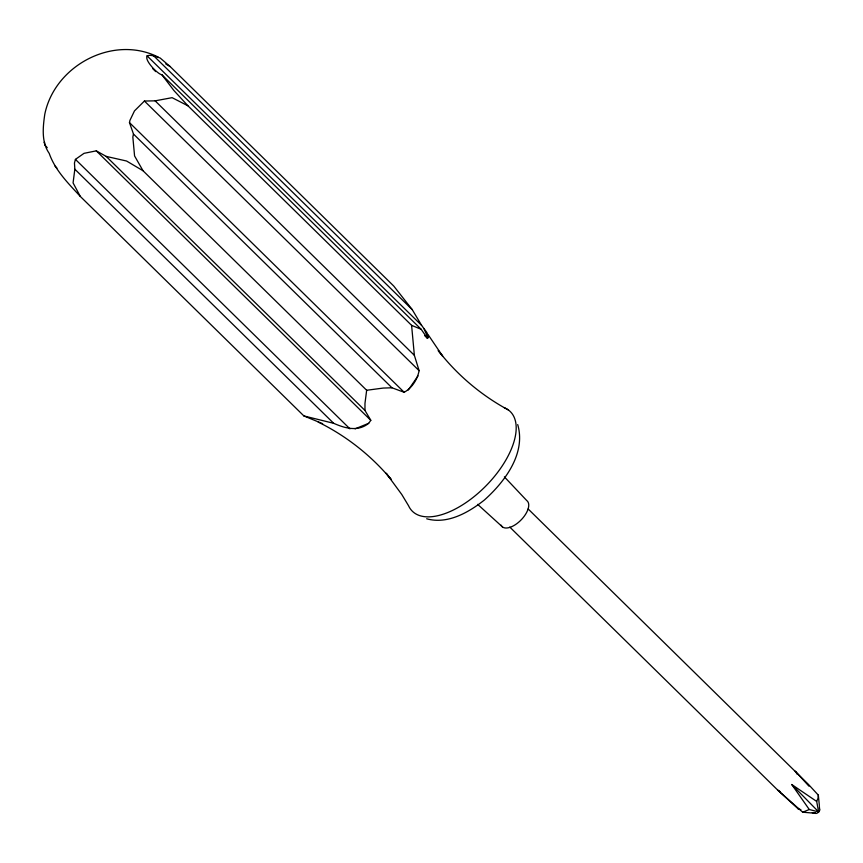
<?xml version="1.0" encoding="UTF-8"?>
<svg xmlns="http://www.w3.org/2000/svg" width="863" height="863" viewBox="0 0 863 863"><rect width="100%" height="100%" fill="white"/><g stroke="black" fill="none" stroke-linecap="round" stroke-linejoin="round"><path stroke-width="1.29" d="M364.973 410.443L364.973 403.409L366.656 390.27L143.021 170.745L126.559 161.014L106.181 156.397L96.289 150.852L84.035 153.334L75.426 159.385L74.455 163.031L74.844 169.202L333.679 423.302C344.963 428.275 357.962 432.061 368.684 423.302L370.81 420.335L364.973 410.443L106.181 156.397M187.961 105.815L172.104 97.67L155.124 100.842L144.423 101.036L134.477 110.906L129.946 120.356L129.472 122.611L133.474 134.035L391.964 387.789L404.164 392.277C411.964 388.102 417.509 379.299 419.105 370.68L414.369 355.329L411.597 325.351L187.961 105.815L173.948 90.572L161.866 74.736C156.494 74.099 136.181 51.316 153.819 55.955L412.255 309.655L421.597 325.362L426.948 332.622L427.994 337.616L427.509 338.415L424.628 335.578M133.474 134.035L132.837 137.034L134.574 155.944L143.021 170.745M153.819 55.955L160.097 57.972L170.162 66.559L393.787 286.084L412.255 309.655M509.785 527.066L777.843 790.217L802.698 812.202L815.352 813.28A3.085 1.532 -45.5 0 0 818.674 811.921L816.668 801.425L818.135 798.005L818.318 795.125L808.394 784.359L528.145 508.965M408.275 390L418.016 375.923M74.844 169.202L73.075 182.902L80.281 196.408L303.905 415.944L322.643 423.69M819.408 806.614L819.505 808.739A3.085 1.532 -45.5 0 1 818.674 811.921L809.278 809.516L802.698 812.202M355.081 428.868L368.684 423.302M366.656 390.27L383.215 388.07L391.964 387.789M303.905 415.944L333.679 423.302M812.299 812.579L815.352 813.28M780.12 791.608L777.843 790.217L798.264 808.955L800.875 809.634M411.597 325.351L421.176 329.299L427.509 338.415M426.678 518.782C447.487 524.628 468.663 512.482 484.423 499.99C504.704 481.802 526.16 453.593 517.714 424.585M158.274 57.109C113.193 34.423 54.757 65.426 44.79 114.229C42.902 127.152 41.284 142.05 49.213 153.387C55.167 170.41 68.296 183.366 80.281 196.408M318.188 422.061C346.203 435.847 371.219 455.556 391.219 479.526L386.139 473.204L401.78 494.499L408.577 505.783A69.86 34.725 -45.5 0 0 486.408 485.427A69.86 34.725 -45.5 0 0 504.251 407.692M508.339 409.947C481.263 395.308 457.271 375.06 438.361 350.756M165.772 63.959L170.162 66.559M809.278 809.516L791.77 784.521L816.668 801.425M477.649 504.359L502.557 527.002M146.904 55.696L421.597 325.362M161.866 74.736L421.176 329.299M152.827 68.76L155.707 71.586M155.124 100.842L414.369 355.329M144.423 101.036L419.105 370.68M129.472 122.611L404.164 392.277M96.289 150.852L370.81 420.335M75.426 159.385L349.947 428.868M47.217 147.638L44.725 144.865L44.391 141.953L44.412 143.053M55.027 166.181L56.947 168.069M791.77 784.521L818.674 811.921M504.391 476.872L526.732 500.54A17.95 8.921 -45.5 0 1 520.26 520.767A17.95 8.921 -45.5 0 1 501.09 525.168M808.965 786.171L795.244 771.166L797.39 774.489M438.242 350.637L442.665 356.149L427.875 334.305M424.132 329.116L427.994 337.616M798.146 808.372L798.264 808.955M818.318 795.125L819.365 805.546M815.104 812.968A3.085 1.532 -45.5 0 1 815.006 812.525"/></g></svg>
